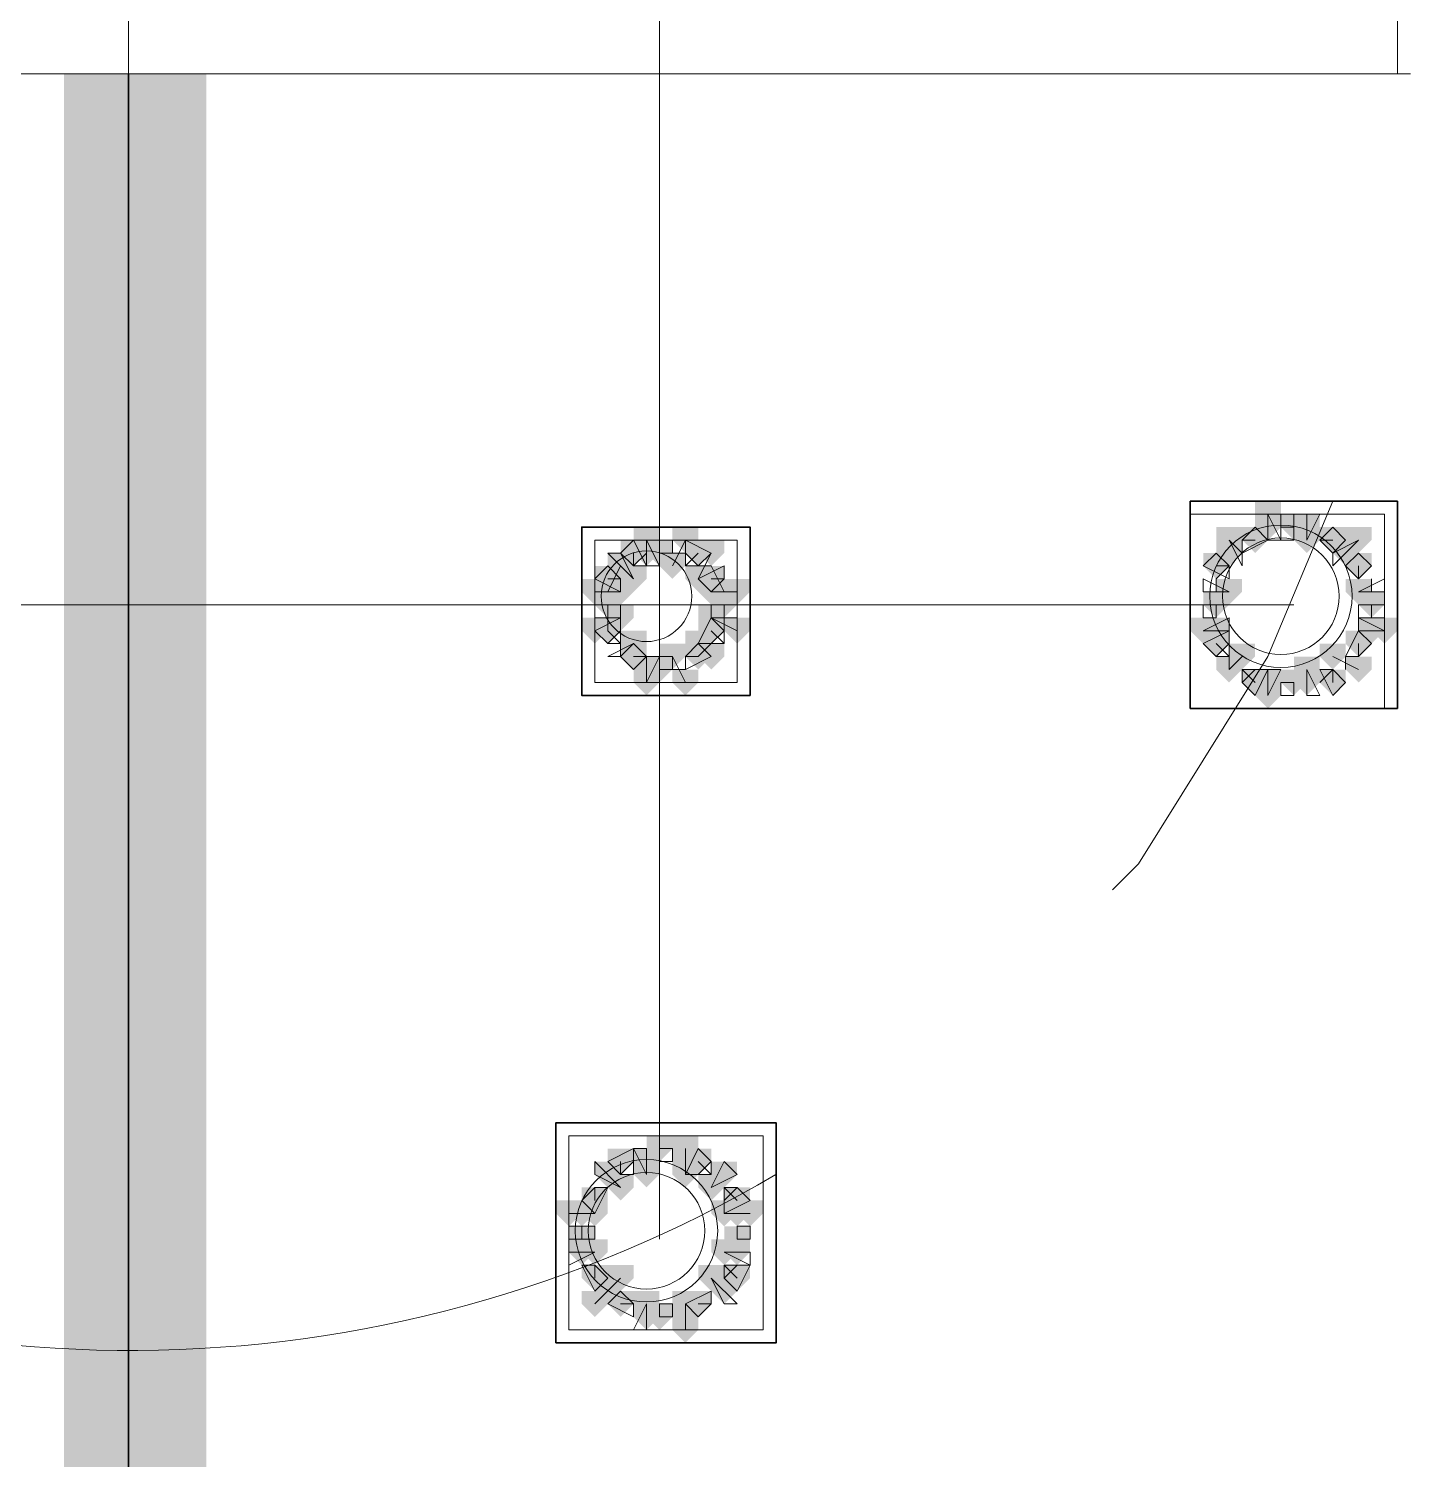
# Model space of a CAD drawing. Header units: millimetres. Extents: x 2315 to 4619, y 1334 to 1897.
# Drawn here: x 3863.53 to 3870.05, y 1548.17 to 1554.92 of the extents above; entities that cross this region are included whole.
import ezdxf

# ---------------------------------------------------------------- set-up
doc = ezdxf.new("R2010")
doc.units = ezdxf.units.MM
for name, color, linetype, true_color in [('PDF_10', 7, 'Continuous', 0x00b85c), ('PDF_AXIS', 7, 'Continuous', 0x00b85c), ('PDF_柱构件', 7, 'Continuous', 0x00b85c), ('PDF_转运站初步方案', 7, 'Continuous', 0x00b85c)]:
    doc.layers.add(name, color=color, linetype=linetype, true_color=true_color)
doc.layers.add('PDF_中心线层', color=1, linetype='Continuous')
doc.layers.add('PDF_粗实线层', color=7, linetype='Continuous')

msp = doc.modelspace()

# ---------------------------------------------------------------- hatches: boundary and pattern name
at = {"layer": 'PDF_10', "transparency": 33554559}
for points in [[(3869.4987, 1552.6298), (3869.4376, 1552.6298), (3869.4376, 1552.5687), (3869.4987, 1552.5076), (3869.5598, 1552.5687), (3869.5598, 1552.6298)], [(3869.4987, 1552.6298), (3869.4376, 1552.6298), (3869.4376, 1552.5687), (3869.4987, 1552.5076), (3869.5598, 1552.5687), (3869.5598, 1552.6298)], [(3869.3155, 1552.5687), (3869.2544, 1552.5687), (3869.2544, 1552.5076), (3869.3155, 1552.4466), (3869.3765, 1552.5076), (3869.3765, 1552.5687)], [(3869.3155, 1552.5687), (3869.2544, 1552.5687), (3869.2544, 1552.5076), (3869.3155, 1552.4466), (3869.3765, 1552.5076), (3869.3765, 1552.5687)], [(3869.6819, 1552.5687), (3869.6209, 1552.5687), (3869.6209, 1552.5076), (3869.6819, 1552.4466), (3869.743, 1552.5076), (3869.743, 1552.5687)], [(3869.6819, 1552.5687), (3869.6209, 1552.5687), (3869.6209, 1552.5076), (3869.6819, 1552.4466), (3869.743, 1552.5076), (3869.743, 1552.5687)], [(3869.6819, 1552.5687), (3869.6209, 1552.5687), (3869.6209, 1552.5076), (3869.6819, 1552.4466), (3869.743, 1552.5076), (3869.743, 1552.5687)], [(3866.3836, 1552.5076), (3866.3225, 1552.5076), (3866.3225, 1552.4466), (3866.3836, 1552.3855), (3866.4446, 1552.4466), (3866.4446, 1552.5076)], [(3866.3836, 1552.5076), (3866.3225, 1552.5076), (3866.3225, 1552.4466), (3866.3836, 1552.3855), (3866.4446, 1552.4466), (3866.4446, 1552.5076)], [(3866.5057, 1552.5076), (3866.4446, 1552.5076), (3866.4446, 1552.4466), (3866.5057, 1552.3855), (3866.5668, 1552.4466), (3866.5668, 1552.5076)], [(3866.5057, 1552.5076), (3866.4446, 1552.5076), (3866.4446, 1552.4466), (3866.5057, 1552.3855), (3866.5668, 1552.4466), (3866.5668, 1552.5076)], [(3866.689, 1552.5076), (3866.6279, 1552.5076), (3866.6279, 1552.4466), (3866.689, 1552.3855), (3866.75, 1552.4466), (3866.75, 1552.5076)], [(3866.689, 1552.5076), (3866.6279, 1552.5076), (3866.6279, 1552.4466), (3866.689, 1552.3855), (3866.75, 1552.4466), (3866.75, 1552.5076)], [(3869.1322, 1552.4466), (3869.0711, 1552.4466), (3869.0711, 1552.3855), (3869.1322, 1552.3244), (3869.1933, 1552.3855), (3869.1933, 1552.4466)], [(3869.1322, 1552.4466), (3869.0711, 1552.4466), (3869.0711, 1552.3855), (3869.1322, 1552.3244), (3869.1933, 1552.3855), (3869.1933, 1552.4466)], [(3869.8041, 1552.4466), (3869.743, 1552.4466), (3869.743, 1552.3855), (3869.8041, 1552.3244), (3869.8652, 1552.3855), (3869.8652, 1552.4466)], [(3869.8041, 1552.4466), (3869.743, 1552.4466), (3869.743, 1552.3855), (3869.8041, 1552.3244), (3869.8652, 1552.3855), (3869.8652, 1552.4466)], [(3869.8041, 1552.4466), (3869.743, 1552.4466), (3869.743, 1552.3855), (3869.8041, 1552.3244), (3869.8652, 1552.3855), (3869.8652, 1552.4466)], [(3866.2614, 1552.3855), (3866.2003, 1552.3855), (3866.2003, 1552.3244), (3866.2614, 1552.2633), (3866.3225, 1552.3244), (3866.3225, 1552.3855)], [(3866.2614, 1552.3855), (3866.2003, 1552.3855), (3866.2003, 1552.3244), (3866.2614, 1552.2633), (3866.3225, 1552.3244), (3866.3225, 1552.3855)], [(3866.75, 1552.3855), (3866.689, 1552.3855), (3866.689, 1552.3244), (3866.75, 1552.2633), (3866.8111, 1552.3244), (3866.8111, 1552.3855)], [(3866.75, 1552.3855), (3866.689, 1552.3855), (3866.689, 1552.3244), (3866.75, 1552.2633), (3866.8111, 1552.3244), (3866.8111, 1552.3855)], [(3866.2614, 1552.2633), (3866.2003, 1552.2633), (3866.2003, 1552.2022), (3866.2614, 1552.1412), (3866.3225, 1552.2022), (3866.3225, 1552.2633)], [(3866.2614, 1552.2633), (3866.2003, 1552.2633), (3866.2003, 1552.2022), (3866.2614, 1552.1412), (3866.3225, 1552.2022), (3866.3225, 1552.2633)], [(3866.8111, 1552.2633), (3866.75, 1552.2633), (3866.75, 1552.2022), (3866.8111, 1552.1412), (3866.8722, 1552.2022), (3866.8722, 1552.2633)], [(3866.8111, 1552.2633), (3866.75, 1552.2633), (3866.75, 1552.2022), (3866.8111, 1552.1412), (3866.8722, 1552.2022), (3866.8722, 1552.2633)], [(3869.1322, 1552.2633), (3869.0711, 1552.2633), (3869.0711, 1552.2022), (3869.1322, 1552.1412), (3869.1933, 1552.2022), (3869.1933, 1552.2633)], [(3869.1322, 1552.2633), (3869.0711, 1552.2633), (3869.0711, 1552.2022), (3869.1322, 1552.1412), (3869.1933, 1552.2022), (3869.1933, 1552.2633)], [(3869.8652, 1552.2633), (3869.8041, 1552.2633), (3869.8041, 1552.2022), (3869.8652, 1552.1412), (3869.9263, 1552.2022), (3869.9263, 1552.2633)], [(3869.8652, 1552.2633), (3869.8041, 1552.2633), (3869.8041, 1552.2022), (3869.8652, 1552.1412), (3869.9263, 1552.2022), (3869.9263, 1552.2633)], [(3866.2614, 1552.1412), (3866.2003, 1552.1412), (3866.2003, 1552.0801), (3866.2614, 1552.019), (3866.3225, 1552.0801), (3866.3225, 1552.1412)], [(3866.2614, 1552.1412), (3866.2003, 1552.1412), (3866.2003, 1552.0801), (3866.2614, 1552.019), (3866.3225, 1552.0801), (3866.3225, 1552.1412)], [(3866.75, 1552.1412), (3866.689, 1552.1412), (3866.689, 1552.0801), (3866.75, 1552.019), (3866.8111, 1552.0801), (3866.8111, 1552.1412)], [(3866.75, 1552.1412), (3866.689, 1552.1412), (3866.689, 1552.0801), (3866.75, 1552.019), (3866.8111, 1552.0801), (3866.8111, 1552.1412)], [(3869.1322, 1552.0801), (3869.0711, 1552.0801), (3869.0711, 1552.019), (3869.1322, 1551.9579), (3869.1933, 1552.019), (3869.1933, 1552.0801)], [(3869.1322, 1552.0801), (3869.0711, 1552.0801), (3869.0711, 1552.019), (3869.1322, 1551.9579), (3869.1933, 1552.019), (3869.1933, 1552.0801)], [(3869.8041, 1552.0801), (3869.743, 1552.0801), (3869.743, 1552.019), (3869.8041, 1551.9579), (3869.8652, 1552.019), (3869.8652, 1552.0801)], [(3869.8041, 1552.0801), (3869.743, 1552.0801), (3869.743, 1552.019), (3869.8041, 1551.9579), (3869.8652, 1552.019), (3869.8652, 1552.0801)], [(3866.3836, 1552.019), (3866.3225, 1552.019), (3866.3225, 1551.9579), (3866.3836, 1551.8968), (3866.4446, 1551.9579), (3866.4446, 1552.019)], [(3866.3836, 1552.019), (3866.3225, 1552.019), (3866.3225, 1551.9579), (3866.3836, 1551.8968), (3866.4446, 1551.9579), (3866.4446, 1552.019)], [(3866.3836, 1552.019), (3866.3225, 1552.019), (3866.3225, 1551.9579), (3866.3836, 1551.8968), (3866.4446, 1551.9579), (3866.4446, 1552.019)], [(3866.689, 1552.019), (3866.6279, 1552.019), (3866.6279, 1551.9579), (3866.689, 1551.8968), (3866.75, 1551.9579), (3866.75, 1552.019)], [(3866.689, 1552.019), (3866.6279, 1552.019), (3866.6279, 1551.9579), (3866.689, 1551.8968), (3866.75, 1551.9579), (3866.75, 1552.019)], [(3866.5057, 1551.9579), (3866.4446, 1551.9579), (3866.4446, 1551.8968), (3866.5057, 1551.8357), (3866.5668, 1551.8968), (3866.5668, 1551.9579)], [(3866.5057, 1551.9579), (3866.4446, 1551.9579), (3866.4446, 1551.8968), (3866.5057, 1551.8357), (3866.5668, 1551.8968), (3866.5668, 1551.9579)], [(3869.3155, 1551.8968), (3869.2544, 1551.8968), (3869.2544, 1551.8357), (3869.3155, 1551.7747), (3869.3765, 1551.8357), (3869.3765, 1551.8968)], [(3869.3155, 1551.8968), (3869.2544, 1551.8968), (3869.2544, 1551.8357), (3869.3155, 1551.7747), (3869.3765, 1551.8357), (3869.3765, 1551.8968)], [(3869.4987, 1551.8968), (3869.4376, 1551.8968), (3869.4376, 1551.8357), (3869.4987, 1551.7747), (3869.5598, 1551.8357), (3869.5598, 1551.8968)], [(3869.4987, 1551.8968), (3869.4376, 1551.8968), (3869.4376, 1551.8357), (3869.4987, 1551.7747), (3869.5598, 1551.8357), (3869.5598, 1551.8968)], [(3869.6819, 1551.8968), (3869.6209, 1551.8968), (3869.6209, 1551.8357), (3869.6819, 1551.7747), (3869.743, 1551.8357), (3869.743, 1551.8968)], [(3869.6819, 1551.8968), (3869.6209, 1551.8968), (3869.6209, 1551.8357), (3869.6819, 1551.7747), (3869.743, 1551.8357), (3869.743, 1551.8968)], [(3866.5057, 1549.6979), (3866.4446, 1549.6979), (3866.4446, 1549.6368), (3866.5057, 1549.5757), (3866.5668, 1549.6368), (3866.5668, 1549.6979)], [(3866.5057, 1549.6979), (3866.4446, 1549.6979), (3866.4446, 1549.6368), (3866.5057, 1549.5757), (3866.5668, 1549.6368), (3866.5668, 1549.6979)], [(3866.3225, 1549.6368), (3866.2614, 1549.6368), (3866.2614, 1549.5757), (3866.3225, 1549.5147), (3866.3836, 1549.5757), (3866.3836, 1549.6368)], [(3866.3225, 1549.6368), (3866.2614, 1549.6368), (3866.2614, 1549.5757), (3866.3225, 1549.5147), (3866.3836, 1549.5757), (3866.3836, 1549.6368)], [(3866.689, 1549.6368), (3866.6279, 1549.6368), (3866.6279, 1549.5757), (3866.689, 1549.5147), (3866.75, 1549.5757), (3866.75, 1549.6368)], [(3866.689, 1549.6368), (3866.6279, 1549.6368), (3866.6279, 1549.5757), (3866.689, 1549.5147), (3866.75, 1549.5757), (3866.75, 1549.6368)], [(3866.2003, 1549.4536), (3866.1392, 1549.4536), (3866.1392, 1549.3925), (3866.2003, 1549.3314), (3866.2614, 1549.3925), (3866.2614, 1549.4536)], [(3866.2003, 1549.4536), (3866.1392, 1549.4536), (3866.1392, 1549.3925), (3866.2003, 1549.3314), (3866.2614, 1549.3925), (3866.2614, 1549.4536)], [(3866.8722, 1549.4536), (3866.8111, 1549.4536), (3866.8111, 1549.3925), (3866.8722, 1549.3314), (3866.9333, 1549.3925), (3866.9333, 1549.4536)], [(3866.8722, 1549.4536), (3866.8111, 1549.4536), (3866.8111, 1549.3925), (3866.8722, 1549.3314), (3866.9333, 1549.3925), (3866.9333, 1549.4536)], [(3866.1392, 1549.2703), (3866.0782, 1549.2703), (3866.0782, 1549.2093), (3866.1392, 1549.1482), (3866.2003, 1549.2093), (3866.2003, 1549.2703)], [(3866.1392, 1549.2703), (3866.0782, 1549.2703), (3866.0782, 1549.2093), (3866.1392, 1549.1482), (3866.2003, 1549.2093), (3866.2003, 1549.2703)], [(3866.8722, 1549.2703), (3866.8111, 1549.2703), (3866.8111, 1549.2093), (3866.8722, 1549.1482), (3866.9333, 1549.2093), (3866.9333, 1549.2703)], [(3866.8722, 1549.2703), (3866.8111, 1549.2703), (3866.8111, 1549.2093), (3866.8722, 1549.1482), (3866.9333, 1549.2093), (3866.9333, 1549.2703)], [(3866.2003, 1549.0871), (3866.1392, 1549.0871), (3866.1392, 1549.026), (3866.2003, 1548.9649), (3866.2614, 1549.026), (3866.2614, 1549.0871)], [(3866.2003, 1549.0871), (3866.1392, 1549.0871), (3866.1392, 1549.026), (3866.2003, 1548.9649), (3866.2614, 1549.026), (3866.2614, 1549.0871)], [(3866.8722, 1549.0871), (3866.8111, 1549.0871), (3866.8111, 1549.026), (3866.8722, 1548.9649), (3866.9333, 1549.026), (3866.9333, 1549.0871)], [(3866.8722, 1549.0871), (3866.8111, 1549.0871), (3866.8111, 1549.026), (3866.8722, 1548.9649), (3866.9333, 1549.026), (3866.9333, 1549.0871)], [(3866.3225, 1548.9649), (3866.2614, 1548.9649), (3866.2614, 1548.9039), (3866.3225, 1548.8428), (3866.3836, 1548.9039), (3866.3836, 1548.9649)], [(3866.3225, 1548.9649), (3866.2614, 1548.9649), (3866.2614, 1548.9039), (3866.3225, 1548.8428), (3866.3836, 1548.9039), (3866.3836, 1548.9649)], [(3866.3225, 1548.9649), (3866.2614, 1548.9649), (3866.2614, 1548.9039), (3866.3225, 1548.8428), (3866.3836, 1548.9039), (3866.3836, 1548.9649)], [(3866.689, 1548.9649), (3866.6279, 1548.9649), (3866.6279, 1548.9039), (3866.689, 1548.8428), (3866.75, 1548.9039), (3866.75, 1548.9649)], [(3866.689, 1548.9649), (3866.6279, 1548.9649), (3866.6279, 1548.9039), (3866.689, 1548.8428), (3866.75, 1548.9039), (3866.75, 1548.9649)], [(3866.5057, 1548.9039), (3866.4446, 1548.9039), (3866.4446, 1548.8428), (3866.5057, 1548.7817), (3866.5668, 1548.8428), (3866.5668, 1548.9039)], [(3866.5057, 1548.9039), (3866.4446, 1548.9039), (3866.4446, 1548.8428), (3866.5057, 1548.7817), (3866.5668, 1548.8428), (3866.5668, 1548.9039)]]:
    msp.add_hatch(color=6, dxfattribs=at).paths.add_polyline_path(points)
at = {"layer": 'PDF_柱构件', "transparency": 33554559}
for points in [[(3869.3765, 1552.6909), (3869.3155, 1552.6909), (3869.3155, 1552.6298), (3869.3765, 1552.5687), (3869.4376, 1552.6298), (3869.4376, 1552.6909)], [(3869.3765, 1552.6298), (3869.3155, 1552.6298), (3869.3155, 1552.5687), (3869.3765, 1552.5076), (3869.4376, 1552.5687), (3869.4376, 1552.6298)], [(3869.5598, 1552.6298), (3869.4987, 1552.6298), (3869.4987, 1552.5687), (3869.5598, 1552.5076), (3869.6209, 1552.5687), (3869.6209, 1552.6298)], [(3866.4446, 1552.5687), (3866.3836, 1552.5687), (3866.3836, 1552.5076), (3866.4446, 1552.4466), (3866.5057, 1552.5076), (3866.5057, 1552.5687)], [(3866.6279, 1552.5687), (3866.5668, 1552.5687), (3866.5668, 1552.5076), (3866.6279, 1552.4466), (3866.689, 1552.5076), (3866.689, 1552.5687)], [(3869.1933, 1552.5687), (3869.1322, 1552.5687), (3869.1322, 1552.5076), (3869.1933, 1552.4466), (3869.2544, 1552.5076), (3869.2544, 1552.5687)], [(3869.5598, 1552.5687), (3869.4987, 1552.5687), (3869.4987, 1552.5076), (3869.5598, 1552.4466), (3869.6209, 1552.5076), (3869.6209, 1552.5687)], [(3869.8041, 1552.5687), (3869.743, 1552.5687), (3869.743, 1552.5076), (3869.8041, 1552.4466), (3869.8652, 1552.5076), (3869.8652, 1552.5687)], [(3866.3225, 1552.4466), (3866.2614, 1552.4466), (3866.2614, 1552.3855), (3866.3225, 1552.3244), (3866.3836, 1552.3855), (3866.3836, 1552.4466)], [(3866.4446, 1552.5076), (3866.3836, 1552.5076), (3866.3836, 1552.4466), (3866.4446, 1552.3855), (3866.5057, 1552.4466), (3866.5057, 1552.5076)], [(3866.5668, 1552.4466), (3866.5057, 1552.4466), (3866.5057, 1552.3855), (3866.5668, 1552.3244), (3866.6279, 1552.3855), (3866.6279, 1552.4466)], [(3866.75, 1552.5076), (3866.689, 1552.5076), (3866.689, 1552.4466), (3866.75, 1552.3855), (3866.8111, 1552.4466), (3866.8111, 1552.5076)], [(3869.1933, 1552.5076), (3869.1322, 1552.5076), (3869.1322, 1552.4466), (3869.1933, 1552.3855), (3869.2544, 1552.4466), (3869.2544, 1552.5076)], [(3869.743, 1552.5076), (3869.6819, 1552.5076), (3869.6819, 1552.4466), (3869.743, 1552.3855), (3869.8041, 1552.4466), (3869.8041, 1552.5076)], [(3866.3836, 1552.3855), (3866.3225, 1552.3855), (3866.3225, 1552.3244), (3866.3836, 1552.2633), (3866.4446, 1552.3244), (3866.4446, 1552.3855)], [(3866.689, 1552.3855), (3866.6279, 1552.3855), (3866.6279, 1552.3244), (3866.689, 1552.2633), (3866.75, 1552.3244), (3866.75, 1552.3855)], [(3866.2003, 1552.3244), (3866.1392, 1552.3244), (3866.1392, 1552.2633), (3866.2003, 1552.2022), (3866.2614, 1552.2633), (3866.2614, 1552.3244)], [(3866.2614, 1552.3244), (3866.2003, 1552.3244), (3866.2003, 1552.2633), (3866.2614, 1552.2022), (3866.3225, 1552.2633), (3866.3225, 1552.3244)], [(3866.3225, 1552.3244), (3866.2614, 1552.3244), (3866.2614, 1552.2633), (3866.3225, 1552.2022), (3866.3836, 1552.2633), (3866.3836, 1552.3244)], [(3866.75, 1552.3244), (3866.689, 1552.3244), (3866.689, 1552.2633), (3866.75, 1552.2022), (3866.8111, 1552.2633), (3866.8111, 1552.3244)], [(3866.8111, 1552.3244), (3866.75, 1552.3244), (3866.75, 1552.2633), (3866.8111, 1552.2022), (3866.8722, 1552.2633), (3866.8722, 1552.3244)], [(3866.8722, 1552.3244), (3866.8111, 1552.3244), (3866.8111, 1552.2633), (3866.8722, 1552.2022), (3866.9333, 1552.2633), (3866.9333, 1552.3244)], [(3869.1933, 1552.3244), (3869.1322, 1552.3244), (3869.1322, 1552.2633), (3869.1933, 1552.2022), (3869.2544, 1552.2633), (3869.2544, 1552.3244)], [(3869.8041, 1552.3244), (3869.743, 1552.3244), (3869.743, 1552.2633), (3869.8041, 1552.2022), (3869.8652, 1552.2633), (3869.8652, 1552.3244)], [(3866.3225, 1552.2022), (3866.2614, 1552.2022), (3866.2614, 1552.1412), (3866.3225, 1552.0801), (3866.3836, 1552.1412), (3866.3836, 1552.2022)], [(3866.75, 1552.2022), (3866.689, 1552.2022), (3866.689, 1552.1412), (3866.75, 1552.0801), (3866.8111, 1552.1412), (3866.8111, 1552.2022)], [(3866.2003, 1552.1412), (3866.1392, 1552.1412), (3866.1392, 1552.0801), (3866.2003, 1552.019), (3866.2614, 1552.0801), (3866.2614, 1552.1412)], [(3866.8722, 1552.1412), (3866.8111, 1552.1412), (3866.8111, 1552.0801), (3866.8722, 1552.019), (3866.9333, 1552.0801), (3866.9333, 1552.1412)], [(3869.0711, 1552.1412), (3869.01, 1552.1412), (3869.01, 1552.0801), (3869.0711, 1552.019), (3869.1322, 1552.0801), (3869.1322, 1552.1412)], [(3869.1322, 1552.1412), (3869.0711, 1552.1412), (3869.0711, 1552.0801), (3869.1322, 1552.019), (3869.1933, 1552.0801), (3869.1933, 1552.1412)], [(3869.8652, 1552.1412), (3869.8041, 1552.1412), (3869.8041, 1552.0801), (3869.8652, 1552.019), (3869.9263, 1552.0801), (3869.9263, 1552.1412)], [(3869.9263, 1552.1412), (3869.8652, 1552.1412), (3869.8652, 1552.0801), (3869.9263, 1552.019), (3869.9873, 1552.0801), (3869.9873, 1552.1412)], [(3866.3836, 1552.0801), (3866.3225, 1552.0801), (3866.3225, 1552.019), (3866.3836, 1551.9579), (3866.4446, 1552.019), (3866.4446, 1552.0801)], [(3866.689, 1552.0801), (3866.6279, 1552.0801), (3866.6279, 1552.019), (3866.689, 1551.9579), (3866.75, 1552.019), (3866.75, 1552.0801)], [(3866.5668, 1552.019), (3866.5057, 1552.019), (3866.5057, 1551.9579), (3866.5668, 1551.8968), (3866.6279, 1551.9579), (3866.6279, 1552.019)], [(3866.75, 1552.019), (3866.689, 1552.019), (3866.689, 1551.9579), (3866.75, 1551.8968), (3866.8111, 1551.9579), (3866.8111, 1552.019)], [(3869.2544, 1552.019), (3869.1933, 1552.019), (3869.1933, 1551.9579), (3869.2544, 1551.8968), (3869.3155, 1551.9579), (3869.3155, 1552.019)], [(3869.6819, 1552.019), (3869.6209, 1552.019), (3869.6209, 1551.9579), (3869.6819, 1551.8968), (3869.743, 1551.9579), (3869.743, 1552.019)], [(3866.4446, 1551.9579), (3866.3836, 1551.9579), (3866.3836, 1551.8968), (3866.4446, 1551.8357), (3866.5057, 1551.8968), (3866.5057, 1551.9579)], [(3869.1933, 1551.9579), (3869.1322, 1551.9579), (3869.1322, 1551.8968), (3869.1933, 1551.8357), (3869.2544, 1551.8968), (3869.2544, 1551.9579)], [(3869.5598, 1551.9579), (3869.4987, 1551.9579), (3869.4987, 1551.8968), (3869.5598, 1551.8357), (3869.6209, 1551.8968), (3869.6209, 1551.9579)], [(3869.8041, 1551.9579), (3869.743, 1551.9579), (3869.743, 1551.8968), (3869.8041, 1551.8357), (3869.8652, 1551.8968), (3869.8652, 1551.9579)], [(3866.4446, 1551.8968), (3866.3836, 1551.8968), (3866.3836, 1551.8357), (3866.4446, 1551.7747), (3866.5057, 1551.8357), (3866.5057, 1551.8968)], [(3866.6279, 1551.8968), (3866.5668, 1551.8968), (3866.5668, 1551.8357), (3866.6279, 1551.7747), (3866.689, 1551.8357), (3866.689, 1551.8968)], [(3869.3765, 1551.8968), (3869.3155, 1551.8968), (3869.3155, 1551.8357), (3869.3765, 1551.7747), (3869.4376, 1551.8357), (3869.4376, 1551.8968)], [(3869.5598, 1551.8968), (3869.4987, 1551.8968), (3869.4987, 1551.8357), (3869.5598, 1551.7747), (3869.6209, 1551.8357), (3869.6209, 1551.8968)], [(3869.3765, 1551.8357), (3869.3155, 1551.8357), (3869.3155, 1551.7747), (3869.3765, 1551.7136), (3869.4376, 1551.7747), (3869.4376, 1551.8357)], [(3866.6279, 1549.6979), (3866.5668, 1549.6979), (3866.5668, 1549.6368), (3866.6279, 1549.5757), (3866.689, 1549.6368), (3866.689, 1549.6979)], [(3866.4446, 1549.6368), (3866.3836, 1549.6368), (3866.3836, 1549.5757), (3866.4446, 1549.5147), (3866.5057, 1549.5757), (3866.5057, 1549.6368)], [(3866.6279, 1549.6368), (3866.5668, 1549.6368), (3866.5668, 1549.5757), (3866.6279, 1549.5147), (3866.689, 1549.5757), (3866.689, 1549.6368)], [(3866.2614, 1549.5757), (3866.2003, 1549.5757), (3866.2003, 1549.5147), (3866.2614, 1549.4536), (3866.3225, 1549.5147), (3866.3225, 1549.5757)], [(3866.4446, 1549.5757), (3866.3836, 1549.5757), (3866.3836, 1549.5147), (3866.4446, 1549.4536), (3866.5057, 1549.5147), (3866.5057, 1549.5757)], [(3866.6279, 1549.5757), (3866.5668, 1549.5757), (3866.5668, 1549.5147), (3866.6279, 1549.4536), (3866.689, 1549.5147), (3866.689, 1549.5757)], [(3866.8111, 1549.5757), (3866.75, 1549.5757), (3866.75, 1549.5147), (3866.8111, 1549.4536), (3866.8722, 1549.5147), (3866.8722, 1549.5757)], [(3866.3225, 1549.5147), (3866.2614, 1549.5147), (3866.2614, 1549.4536), (3866.3225, 1549.3925), (3866.3836, 1549.4536), (3866.3836, 1549.5147)], [(3866.75, 1549.5147), (3866.689, 1549.5147), (3866.689, 1549.4536), (3866.75, 1549.3925), (3866.8111, 1549.4536), (3866.8111, 1549.5147)], [(3866.0782, 1549.3925), (3866.0171, 1549.3925), (3866.0171, 1549.3314), (3866.0782, 1549.2703), (3866.1392, 1549.3314), (3866.1392, 1549.3925)], [(3866.1392, 1549.3925), (3866.0782, 1549.3925), (3866.0782, 1549.3314), (3866.1392, 1549.2703), (3866.2003, 1549.3314), (3866.2003, 1549.3925)], [(3866.2003, 1549.3925), (3866.1392, 1549.3925), (3866.1392, 1549.3314), (3866.2003, 1549.2703), (3866.2614, 1549.3314), (3866.2614, 1549.3925)], [(3866.8111, 1549.3925), (3866.75, 1549.3925), (3866.75, 1549.3314), (3866.8111, 1549.2703), (3866.8722, 1549.3314), (3866.8722, 1549.3925)], [(3866.8722, 1549.3925), (3866.8111, 1549.3925), (3866.8111, 1549.3314), (3866.8722, 1549.2703), (3866.9333, 1549.3314), (3866.9333, 1549.3925)], [(3866.9333, 1549.3925), (3866.8722, 1549.3925), (3866.8722, 1549.3314), (3866.9333, 1549.2703), (3866.9944, 1549.3314), (3866.9944, 1549.3925)], [(3866.1392, 1549.2093), (3866.0782, 1549.2093), (3866.0782, 1549.1482), (3866.1392, 1549.0871), (3866.2003, 1549.1482), (3866.2003, 1549.2093)], [(3866.2003, 1549.2093), (3866.1392, 1549.2093), (3866.1392, 1549.1482), (3866.2003, 1549.0871), (3866.2614, 1549.1482), (3866.2614, 1549.2093)], [(3866.8111, 1549.2093), (3866.75, 1549.2093), (3866.75, 1549.1482), (3866.8111, 1549.0871), (3866.8722, 1549.1482), (3866.8722, 1549.2093)], [(3866.8722, 1549.2093), (3866.8111, 1549.2093), (3866.8111, 1549.1482), (3866.8722, 1549.0871), (3866.9333, 1549.1482), (3866.9333, 1549.2093)], [(3866.3225, 1549.0871), (3866.2614, 1549.0871), (3866.2614, 1549.026), (3866.3225, 1548.9649), (3866.3836, 1549.026), (3866.3836, 1549.0871)], [(3866.75, 1549.0871), (3866.689, 1549.0871), (3866.689, 1549.026), (3866.75, 1548.9649), (3866.8111, 1549.026), (3866.8111, 1549.0871)], [(3866.2614, 1549.026), (3866.2003, 1549.026), (3866.2003, 1548.9649), (3866.2614, 1548.9039), (3866.3225, 1548.9649), (3866.3225, 1549.026)], [(3866.8111, 1549.026), (3866.75, 1549.026), (3866.75, 1548.9649), (3866.8111, 1548.9039), (3866.8722, 1548.9649), (3866.8722, 1549.026)], [(3866.2003, 1548.9649), (3866.1392, 1548.9649), (3866.1392, 1548.9039), (3866.2003, 1548.8428), (3866.2614, 1548.9039), (3866.2614, 1548.9649)], [(3866.4446, 1548.9649), (3866.3836, 1548.9649), (3866.3836, 1548.9039), (3866.4446, 1548.8428), (3866.5057, 1548.9039), (3866.5057, 1548.9649)], [(3866.6279, 1548.9649), (3866.5668, 1548.9649), (3866.5668, 1548.9039), (3866.6279, 1548.8428), (3866.689, 1548.9039), (3866.689, 1548.9649)], [(3866.4446, 1548.9039), (3866.3836, 1548.9039), (3866.3836, 1548.8428), (3866.4446, 1548.7817), (3866.5057, 1548.8428), (3866.5057, 1548.9039)], [(3866.6279, 1548.9039), (3866.5668, 1548.9039), (3866.5668, 1548.8428), (3866.6279, 1548.7817), (3866.689, 1548.8428), (3866.689, 1548.9039)], [(3866.6279, 1548.8428), (3866.5668, 1548.8428), (3866.5668, 1548.7817), (3866.6279, 1548.7206), (3866.689, 1548.7817), (3866.689, 1548.8428)]]:
    msp.add_hatch(color=6, dxfattribs=at).paths.add_polyline_path(points)
at = {"layer": 'PDF_粗实线层', "transparency": 33554559}
msp.add_hatch(color=256, dxfattribs=at).paths.add_polyline_path([(3864.3679, 1554.7066), (3863.696, 1554.7066), (3863.696, 1541.6963), (3864.3679, 1541.6963)])
at = {"layer": 'PDF_转运站初步方案', "transparency": 33554559}
for points in [[(3869.4987, 1552.6298), (3869.4376, 1552.6298), (3869.4376, 1552.5687), (3869.4987, 1552.5076), (3869.5598, 1552.5687), (3869.5598, 1552.6298)], [(3869.4987, 1552.6298), (3869.4376, 1552.6298), (3869.4376, 1552.5687), (3869.4987, 1552.5076), (3869.5598, 1552.5687), (3869.5598, 1552.6298)], [(3869.3155, 1552.5687), (3869.2544, 1552.5687), (3869.2544, 1552.5076), (3869.3155, 1552.4466), (3869.3765, 1552.5076), (3869.3765, 1552.5687)], [(3869.3155, 1552.5687), (3869.2544, 1552.5687), (3869.2544, 1552.5076), (3869.3155, 1552.4466), (3869.3765, 1552.5076), (3869.3765, 1552.5687)], [(3869.6819, 1552.5687), (3869.6209, 1552.5687), (3869.6209, 1552.5076), (3869.6819, 1552.4466), (3869.743, 1552.5076), (3869.743, 1552.5687)], [(3869.6819, 1552.5687), (3869.6209, 1552.5687), (3869.6209, 1552.5076), (3869.6819, 1552.4466), (3869.743, 1552.5076), (3869.743, 1552.5687)], [(3866.3836, 1552.5076), (3866.3225, 1552.5076), (3866.3225, 1552.4466), (3866.3836, 1552.3855), (3866.4446, 1552.4466), (3866.4446, 1552.5076)], [(3866.3836, 1552.5076), (3866.3225, 1552.5076), (3866.3225, 1552.4466), (3866.3836, 1552.3855), (3866.4446, 1552.4466), (3866.4446, 1552.5076)], [(3866.5057, 1552.5076), (3866.4446, 1552.5076), (3866.4446, 1552.4466), (3866.5057, 1552.3855), (3866.5668, 1552.4466), (3866.5668, 1552.5076)], [(3866.5057, 1552.5076), (3866.4446, 1552.5076), (3866.4446, 1552.4466), (3866.5057, 1552.3855), (3866.5668, 1552.4466), (3866.5668, 1552.5076)], [(3866.689, 1552.5076), (3866.6279, 1552.5076), (3866.6279, 1552.4466), (3866.689, 1552.3855), (3866.75, 1552.4466), (3866.75, 1552.5076)], [(3866.689, 1552.5076), (3866.6279, 1552.5076), (3866.6279, 1552.4466), (3866.689, 1552.3855), (3866.75, 1552.4466), (3866.75, 1552.5076)], [(3869.1322, 1552.4466), (3869.0711, 1552.4466), (3869.0711, 1552.3855), (3869.1322, 1552.3244), (3869.1933, 1552.3855), (3869.1933, 1552.4466)], [(3869.1322, 1552.4466), (3869.0711, 1552.4466), (3869.0711, 1552.3855), (3869.1322, 1552.3244), (3869.1933, 1552.3855), (3869.1933, 1552.4466)], [(3869.8041, 1552.4466), (3869.743, 1552.4466), (3869.743, 1552.3855), (3869.8041, 1552.3244), (3869.8652, 1552.3855), (3869.8652, 1552.4466)], [(3869.8041, 1552.4466), (3869.743, 1552.4466), (3869.743, 1552.3855), (3869.8041, 1552.3244), (3869.8652, 1552.3855), (3869.8652, 1552.4466)], [(3866.2614, 1552.3855), (3866.2003, 1552.3855), (3866.2003, 1552.3244), (3866.2614, 1552.2633), (3866.3225, 1552.3244), (3866.3225, 1552.3855)], [(3866.2614, 1552.3855), (3866.2003, 1552.3855), (3866.2003, 1552.3244), (3866.2614, 1552.2633), (3866.3225, 1552.3244), (3866.3225, 1552.3855)], [(3866.75, 1552.3855), (3866.689, 1552.3855), (3866.689, 1552.3244), (3866.75, 1552.2633), (3866.8111, 1552.3244), (3866.8111, 1552.3855)], [(3866.75, 1552.3855), (3866.689, 1552.3855), (3866.689, 1552.3244), (3866.75, 1552.2633), (3866.8111, 1552.3244), (3866.8111, 1552.3855)], [(3866.2614, 1552.2633), (3866.2003, 1552.2633), (3866.2003, 1552.2022), (3866.2614, 1552.1412), (3866.3225, 1552.2022), (3866.3225, 1552.2633)], [(3866.2614, 1552.2633), (3866.2003, 1552.2633), (3866.2003, 1552.2022), (3866.2614, 1552.1412), (3866.3225, 1552.2022), (3866.3225, 1552.2633)], [(3866.8111, 1552.2633), (3866.75, 1552.2633), (3866.75, 1552.2022), (3866.8111, 1552.1412), (3866.8722, 1552.2022), (3866.8722, 1552.2633)], [(3866.8111, 1552.2633), (3866.75, 1552.2633), (3866.75, 1552.2022), (3866.8111, 1552.1412), (3866.8722, 1552.2022), (3866.8722, 1552.2633)], [(3869.1322, 1552.2633), (3869.0711, 1552.2633), (3869.0711, 1552.2022), (3869.1322, 1552.1412), (3869.1933, 1552.2022), (3869.1933, 1552.2633)], [(3869.1322, 1552.2633), (3869.0711, 1552.2633), (3869.0711, 1552.2022), (3869.1322, 1552.1412), (3869.1933, 1552.2022), (3869.1933, 1552.2633)], [(3869.8652, 1552.2633), (3869.8041, 1552.2633), (3869.8041, 1552.2022), (3869.8652, 1552.1412), (3869.9263, 1552.2022), (3869.9263, 1552.2633)], [(3869.8652, 1552.2633), (3869.8041, 1552.2633), (3869.8041, 1552.2022), (3869.8652, 1552.1412), (3869.9263, 1552.2022), (3869.9263, 1552.2633)], [(3866.2614, 1552.1412), (3866.2003, 1552.1412), (3866.2003, 1552.0801), (3866.2614, 1552.019), (3866.3225, 1552.0801), (3866.3225, 1552.1412)], [(3866.2614, 1552.1412), (3866.2003, 1552.1412), (3866.2003, 1552.0801), (3866.2614, 1552.019), (3866.3225, 1552.0801), (3866.3225, 1552.1412)], [(3866.75, 1552.1412), (3866.689, 1552.1412), (3866.689, 1552.0801), (3866.75, 1552.019), (3866.8111, 1552.0801), (3866.8111, 1552.1412)], [(3866.75, 1552.1412), (3866.689, 1552.1412), (3866.689, 1552.0801), (3866.75, 1552.019), (3866.8111, 1552.0801), (3866.8111, 1552.1412)], [(3869.1322, 1552.0801), (3869.0711, 1552.0801), (3869.0711, 1552.019), (3869.1322, 1551.9579), (3869.1933, 1552.019), (3869.1933, 1552.0801)], [(3869.1322, 1552.0801), (3869.0711, 1552.0801), (3869.0711, 1552.019), (3869.1322, 1551.9579), (3869.1933, 1552.019), (3869.1933, 1552.0801)], [(3869.8041, 1552.0801), (3869.743, 1552.0801), (3869.743, 1552.019), (3869.8041, 1551.9579), (3869.8652, 1552.019), (3869.8652, 1552.0801)], [(3869.8041, 1552.0801), (3869.743, 1552.0801), (3869.743, 1552.019), (3869.8041, 1551.9579), (3869.8652, 1552.019), (3869.8652, 1552.0801)], [(3866.3836, 1552.019), (3866.3225, 1552.019), (3866.3225, 1551.9579), (3866.3836, 1551.8968), (3866.4446, 1551.9579), (3866.4446, 1552.019)], [(3866.3836, 1552.019), (3866.3225, 1552.019), (3866.3225, 1551.9579), (3866.3836, 1551.8968), (3866.4446, 1551.9579), (3866.4446, 1552.019)], [(3866.689, 1552.019), (3866.6279, 1552.019), (3866.6279, 1551.9579), (3866.689, 1551.8968), (3866.75, 1551.9579), (3866.75, 1552.019)], [(3866.689, 1552.019), (3866.6279, 1552.019), (3866.6279, 1551.9579), (3866.689, 1551.8968), (3866.75, 1551.9579), (3866.75, 1552.019)], [(3866.5057, 1551.9579), (3866.4446, 1551.9579), (3866.4446, 1551.8968), (3866.5057, 1551.8357), (3866.5668, 1551.8968), (3866.5668, 1551.9579)], [(3866.5057, 1551.9579), (3866.4446, 1551.9579), (3866.4446, 1551.8968), (3866.5057, 1551.8357), (3866.5668, 1551.8968), (3866.5668, 1551.9579)], [(3869.3155, 1551.8968), (3869.2544, 1551.8968), (3869.2544, 1551.8357), (3869.3155, 1551.7747), (3869.3765, 1551.8357), (3869.3765, 1551.8968)], [(3869.3155, 1551.8968), (3869.2544, 1551.8968), (3869.2544, 1551.8357), (3869.3155, 1551.7747), (3869.3765, 1551.8357), (3869.3765, 1551.8968)], [(3869.4987, 1551.8968), (3869.4376, 1551.8968), (3869.4376, 1551.8357), (3869.4987, 1551.7747), (3869.5598, 1551.8357), (3869.5598, 1551.8968)], [(3869.4987, 1551.8968), (3869.4376, 1551.8968), (3869.4376, 1551.8357), (3869.4987, 1551.7747), (3869.5598, 1551.8357), (3869.5598, 1551.8968)], [(3869.6819, 1551.8968), (3869.6209, 1551.8968), (3869.6209, 1551.8357), (3869.6819, 1551.7747), (3869.743, 1551.8357), (3869.743, 1551.8968)], [(3869.6819, 1551.8968), (3869.6209, 1551.8968), (3869.6209, 1551.8357), (3869.6819, 1551.7747), (3869.743, 1551.8357), (3869.743, 1551.8968)], [(3866.5057, 1549.6979), (3866.4446, 1549.6979), (3866.4446, 1549.6368), (3866.5057, 1549.5757), (3866.5668, 1549.6368), (3866.5668, 1549.6979)], [(3866.5057, 1549.6979), (3866.4446, 1549.6979), (3866.4446, 1549.6368), (3866.5057, 1549.5757), (3866.5668, 1549.6368), (3866.5668, 1549.6979)], [(3866.3225, 1549.6368), (3866.2614, 1549.6368), (3866.2614, 1549.5757), (3866.3225, 1549.5147), (3866.3836, 1549.5757), (3866.3836, 1549.6368)], [(3866.3225, 1549.6368), (3866.2614, 1549.6368), (3866.2614, 1549.5757), (3866.3225, 1549.5147), (3866.3836, 1549.5757), (3866.3836, 1549.6368)], [(3866.689, 1549.6368), (3866.6279, 1549.6368), (3866.6279, 1549.5757), (3866.689, 1549.5147), (3866.75, 1549.5757), (3866.75, 1549.6368)], [(3866.689, 1549.6368), (3866.6279, 1549.6368), (3866.6279, 1549.5757), (3866.689, 1549.5147), (3866.75, 1549.5757), (3866.75, 1549.6368)], [(3866.2003, 1549.4536), (3866.1392, 1549.4536), (3866.1392, 1549.3925), (3866.2003, 1549.3314), (3866.2614, 1549.3925), (3866.2614, 1549.4536)], [(3866.2003, 1549.4536), (3866.1392, 1549.4536), (3866.1392, 1549.3925), (3866.2003, 1549.3314), (3866.2614, 1549.3925), (3866.2614, 1549.4536)], [(3866.8722, 1549.4536), (3866.8111, 1549.4536), (3866.8111, 1549.3925), (3866.8722, 1549.3314), (3866.9333, 1549.3925), (3866.9333, 1549.4536)], [(3866.8722, 1549.4536), (3866.8111, 1549.4536), (3866.8111, 1549.3925), (3866.8722, 1549.3314), (3866.9333, 1549.3925), (3866.9333, 1549.4536)], [(3866.1392, 1549.2703), (3866.0782, 1549.2703), (3866.0782, 1549.2093), (3866.1392, 1549.1482), (3866.2003, 1549.2093), (3866.2003, 1549.2703)], [(3866.1392, 1549.2703), (3866.0782, 1549.2703), (3866.0782, 1549.2093), (3866.1392, 1549.1482), (3866.2003, 1549.2093), (3866.2003, 1549.2703)], [(3866.8722, 1549.2703), (3866.8111, 1549.2703), (3866.8111, 1549.2093), (3866.8722, 1549.1482), (3866.9333, 1549.2093), (3866.9333, 1549.2703)], [(3866.8722, 1549.2703), (3866.8111, 1549.2703), (3866.8111, 1549.2093), (3866.8722, 1549.1482), (3866.9333, 1549.2093), (3866.9333, 1549.2703)], [(3866.2003, 1549.0871), (3866.1392, 1549.0871), (3866.1392, 1549.026), (3866.2003, 1548.9649), (3866.2614, 1549.026), (3866.2614, 1549.0871)], [(3866.2003, 1549.0871), (3866.1392, 1549.0871), (3866.1392, 1549.026), (3866.2003, 1548.9649), (3866.2614, 1549.026), (3866.2614, 1549.0871)], [(3866.8722, 1549.0871), (3866.8111, 1549.0871), (3866.8111, 1549.026), (3866.8722, 1548.9649), (3866.9333, 1549.026), (3866.9333, 1549.0871)], [(3866.8722, 1549.0871), (3866.8111, 1549.0871), (3866.8111, 1549.026), (3866.8722, 1548.9649), (3866.9333, 1549.026), (3866.9333, 1549.0871)], [(3866.3225, 1548.9649), (3866.2614, 1548.9649), (3866.2614, 1548.9039), (3866.3225, 1548.8428), (3866.3836, 1548.9039), (3866.3836, 1548.9649)], [(3866.3225, 1548.9649), (3866.2614, 1548.9649), (3866.2614, 1548.9039), (3866.3225, 1548.8428), (3866.3836, 1548.9039), (3866.3836, 1548.9649)], [(3866.689, 1548.9649), (3866.6279, 1548.9649), (3866.6279, 1548.9039), (3866.689, 1548.8428), (3866.75, 1548.9039), (3866.75, 1548.9649)], [(3866.689, 1548.9649), (3866.6279, 1548.9649), (3866.6279, 1548.9039), (3866.689, 1548.8428), (3866.75, 1548.9039), (3866.75, 1548.9649)], [(3866.5057, 1548.9039), (3866.4446, 1548.9039), (3866.4446, 1548.8428), (3866.5057, 1548.7817), (3866.5668, 1548.8428), (3866.5668, 1548.9039)], [(3866.5057, 1548.9039), (3866.4446, 1548.9039), (3866.4446, 1548.8428), (3866.5057, 1548.7817), (3866.5668, 1548.8428), (3866.5668, 1548.9039)]]:
    msp.add_hatch(color=6, dxfattribs=at).paths.add_polyline_path(points)

# ---------------------------------------------------------------- linework, layer by layer
at = {"layer": 'PDF_10', "color": 6, "lineweight": 18}
for points in [[(3869.4376, 1552.5687), (3869.4987, 1552.5687), (3869.4987, 1552.5076)], [(3866.3836, 1552.4466), (3866.3836, 1552.3855), (3866.4446, 1552.4466)], [(3866.5057, 1552.5076), (3866.5057, 1552.4466), (3866.5668, 1552.4466)], [(3866.6279, 1552.4466), (3866.689, 1552.3855)], [(3866.6279, 1552.3855), (3866.689, 1552.4466)], [(3869.2544, 1552.5076), (3869.3155, 1552.5076), (3869.2544, 1552.5076)], [(3869.6209, 1552.5076), (3869.6819, 1552.5076)], [(3866.2614, 1552.2633), (3866.3225, 1552.3855)], [(3866.75, 1552.3855), (3866.8111, 1552.2633)], [(3869.1322, 1552.3244), (3869.1933, 1552.3855), (3869.1322, 1552.3855)], [(3869.8041, 1552.3855), (3869.8041, 1552.3244)], [(3866.3225, 1552.3244), (3866.2614, 1552.3244)], [(3866.75, 1552.3244), (3866.8111, 1552.3244)], [(3866.2614, 1552.1412), (3866.2614, 1552.2022), (3866.2003, 1552.2022)], [(3866.75, 1552.2022), (3866.8111, 1552.2022), (3866.8111, 1552.1412)], [(3869.1322, 1552.1412), (3869.1322, 1552.2022), (3869.0711, 1552.2022)], [(3869.8041, 1552.2022), (3869.8652, 1552.2022), (3869.8652, 1552.1412)], [(3866.3225, 1552.019), (3866.2614, 1552.0801)], [(3866.3225, 1552.0801), (3866.2614, 1552.019)], [(3866.8111, 1552.0801), (3866.75, 1552.019)], [(3866.75, 1552.0801), (3866.8111, 1552.019)], [(3869.1933, 1551.9579), (3869.1322, 1552.019)], [(3869.1933, 1552.019), (3869.1322, 1551.9579)], [(3869.8041, 1551.9579), (3869.8041, 1552.019), (3869.8041, 1551.9579)], [(3866.4446, 1551.9579), (3866.3836, 1551.9579)], [(3866.5668, 1551.8968), (3866.5057, 1551.8968), (3866.5057, 1551.9579)], [(3866.689, 1551.9579), (3866.6279, 1551.9579), (3866.689, 1551.9579)], [(3869.3155, 1551.8357), (3869.2544, 1551.8968)], [(3869.3155, 1551.8968), (3869.2544, 1551.8357)], [(3869.6819, 1551.8357), (3869.6819, 1551.8968), (3869.6209, 1551.8357)], [(3869.4987, 1551.7747), (3869.4987, 1551.8357), (3869.4376, 1551.8357)], [(3866.5668, 1549.6368), (3866.5057, 1549.6368), (3866.5057, 1549.5757)], [(3866.3836, 1549.5757), (3866.3225, 1549.5147), (3866.3225, 1549.5757)], [(3866.75, 1549.5147), (3866.689, 1549.5757)], [(3866.689, 1549.5147), (3866.75, 1549.5757)], [(3866.2003, 1549.4536), (3866.2003, 1549.3925), (3866.2003, 1549.4536)], [(3866.8722, 1549.3925), (3866.8111, 1549.4536)], [(3866.8111, 1549.3925), (3866.8722, 1549.4536)], [(3866.1392, 1549.2703), (3866.1392, 1549.2093), (3866.2003, 1549.2093)], [(3866.9333, 1549.2093), (3866.8722, 1549.2093), (3866.8722, 1549.2703)], [(3866.2003, 1549.026), (3866.2003, 1549.0871), (3866.2003, 1549.026)], [(3866.8111, 1549.026), (3866.8722, 1549.0871)], [(3866.8111, 1549.0871), (3866.8722, 1549.026)], [(3866.3225, 1548.9039), (3866.3836, 1548.9039)], [(3866.5057, 1548.9039), (3866.5057, 1548.8428), (3866.5668, 1548.8428)], [(3866.75, 1548.9039), (3866.689, 1548.9039), (3866.75, 1548.9039)]]:
    msp.add_lwpolyline(points, dxfattribs=at)
at = {"layer": 'PDF_AXIS', "color": 6, "lineweight": 18}
for points in [[(3869.9263, 1551.7136), (3869.9263, 1552.6298), (3869.01, 1552.6298), (3869.01, 1551.7136)], [(3866.8722, 1551.8357), (3866.8722, 1552.5076), (3866.2003, 1552.5076), (3866.2003, 1551.8357)], [(3866.0782, 1548.7817), (3866.0782, 1549.6979), (3866.9944, 1549.6979), (3866.9944, 1548.7817)]]:
    msp.add_lwpolyline(points, close=True, dxfattribs=at)
at = {"layer": 'PDF_中心线层', "color": 6, "lineweight": 18}
for points in [[(3869.9873, 1554.7066), (3869.9873, 1555.2563), (3869.8041, 1556.3557), (3869.3765, 1557.4552), (3868.7657, 1558.3714), (3867.9717, 1559.2266), (3867.0555, 1559.8985), (3866.0171, 1560.3871), (3864.8565, 1560.6314), (3863.7571, 1560.6925), (3862.5965, 1560.5093), (3861.5582, 1560.1428), (3861.0084, 1559.8374)], [(3866.5057, 1549.2093), (3866.5057, 1560.1428)], [(3858.0154, 1554.7066), (3870.0484, 1554.7066), (3858.0154, 1554.7066)], [(3868.6436, 1550.8584), (3868.7657, 1550.9806), (3869.3765, 1551.9579), (3869.6819, 1552.6909)], [(3869.4987, 1552.2022), (3858.5652, 1552.2022)]]:
    msp.add_lwpolyline(points, dxfattribs=at)
msp.add_lwpolyline([(3864.0014, 1560.6925), (3864.0014, 1548.6595)], close=True, dxfattribs=at)
msp.add_arc((3864.0113, 1554.6804), 5.9959, 179.7499, 300.5105, dxfattribs=at)
at = {"layer": 'PDF_柱构件', "color": 6, "lineweight": 18}
for points in [[(3869.3765, 1552.6298), (3869.3765, 1552.5076), (3869.4376, 1552.5076)], [(3869.4376, 1552.5076), (3869.4987, 1552.5076), (3869.4987, 1552.6298), (3869.4376, 1552.6298)], [(3869.5598, 1552.6298), (3869.5598, 1552.5076), (3869.6209, 1552.6298)], [(3869.2544, 1552.4466), (3869.3765, 1552.5076), (3869.3155, 1552.5687), (3869.2544, 1552.5076)], [(3869.6209, 1552.5076), (3869.6819, 1552.4466), (3869.743, 1552.5076), (3869.6819, 1552.5687)], [(3866.2614, 1552.4466), (3866.3836, 1552.3244), (3866.3225, 1552.4466)], [(3866.3836, 1552.3855), (3866.4446, 1552.3855), (3866.3836, 1552.5076), (3866.3225, 1552.4466)], [(3866.4446, 1552.5076), (3866.4446, 1552.3855), (3866.5057, 1552.3855)], [(3866.5057, 1552.4466), (3866.5668, 1552.4466), (3866.5668, 1552.5076), (3866.5057, 1552.5076)], [(3866.6279, 1552.5076), (3866.5668, 1552.3855)], [(3866.6279, 1552.3855), (3866.689, 1552.3855), (3866.75, 1552.4466), (3866.6279, 1552.5076)], [(3866.75, 1552.4466), (3866.689, 1552.3244)], [(3869.1933, 1552.3244), (3869.1933, 1552.3855), (3869.1322, 1552.4466), (3869.0711, 1552.3855)], [(3869.1933, 1552.5076), (3869.2544, 1552.3855), (3869.2544, 1552.4466)], [(3869.8041, 1552.5076), (3869.6819, 1552.4466), (3869.6819, 1552.3855)], [(3869.743, 1552.3855), (3869.8041, 1552.3244), (3869.8652, 1552.3855), (3869.8041, 1552.4466)], [(3866.3225, 1552.2633), (3866.3225, 1552.3244), (3866.2614, 1552.3855), (3866.2003, 1552.3244)], [(3866.689, 1552.3244), (3866.75, 1552.2633), (3866.8111, 1552.3244), (3866.8111, 1552.3855)], [(3869.0711, 1552.2633), (3869.1933, 1552.2633), (3869.0711, 1552.3244)], [(3869.9263, 1552.3244), (3869.8041, 1552.2633), (3869.9263, 1552.2633)], [(3866.2003, 1552.2633), (3866.3225, 1552.2633)], [(3866.8722, 1552.2633), (3866.75, 1552.2633)], [(3866.3225, 1552.1412), (3866.3225, 1552.2022), (3866.2003, 1552.2022), (3866.2003, 1552.1412)], [(3866.75, 1552.2022), (3866.75, 1552.1412), (3866.8722, 1552.1412), (3866.8722, 1552.2022)], [(3869.1322, 1552.1412), (3869.1322, 1552.2022), (3869.0711, 1552.2022), (3869.0711, 1552.1412)], [(3869.8041, 1552.2022), (3869.8041, 1552.1412), (3869.9263, 1552.1412), (3869.9263, 1552.2022)], [(3866.2003, 1552.0801), (3866.3225, 1552.1412)], [(3866.3225, 1552.019), (3866.3225, 1552.1412), (3866.2003, 1552.0801), (3866.2614, 1552.019)], [(3866.75, 1552.1412), (3866.689, 1552.019), (3866.8111, 1552.019), (3866.8111, 1552.0801)], [(3866.8722, 1552.0801), (3866.75, 1552.1412)], [(3869.0711, 1552.0801), (3869.1933, 1552.0801), (3869.1933, 1552.1412)], [(3869.9263, 1552.0801), (3869.8041, 1552.1412), (3869.8041, 1552.0801)], [(3869.1933, 1551.9579), (3869.1933, 1552.0801), (3869.0711, 1552.019), (3869.1322, 1551.9579)], [(3869.8041, 1552.0801), (3869.743, 1551.9579), (3869.8041, 1551.9579), (3869.8652, 1552.019)], [(3866.4446, 1551.9579), (3866.3836, 1552.019), (3866.3225, 1551.9579), (3866.3836, 1551.8968)], [(3866.689, 1552.019), (3866.6279, 1551.9579), (3866.6279, 1551.8968), (3866.75, 1551.9579)], [(3866.75, 1551.9579), (3866.689, 1552.019)], [(3866.4446, 1551.8357), (3866.5057, 1551.9579), (3866.4446, 1551.9579)], [(3866.5668, 1551.9579), (3866.5057, 1551.9579), (3866.5057, 1551.8968), (3866.5668, 1551.8968)], [(3866.6279, 1551.8357), (3866.5668, 1551.9579)], [(3869.1933, 1551.8968), (3869.2544, 1551.9579)], [(3869.8041, 1551.8968), (3869.6819, 1551.9579)], [(3869.3765, 1551.8968), (3869.2544, 1551.8968), (3869.2544, 1551.8357), (3869.3155, 1551.7747)], [(3869.3765, 1551.7747), (3869.4376, 1551.8968), (3869.3765, 1551.8968)], [(3869.6209, 1551.7747), (3869.5598, 1551.8968), (3869.5598, 1551.7747)], [(3869.6819, 1551.8968), (3869.6209, 1551.8968), (3869.6819, 1551.7747), (3869.743, 1551.8357)], [(3869.4987, 1551.8357), (3869.4376, 1551.8357), (3869.4376, 1551.7747), (3869.4987, 1551.7747)], [(3866.3836, 1549.5147), (3866.3225, 1549.5147), (3866.2614, 1549.5757), (3866.3836, 1549.6368)], [(3866.4446, 1549.6368), (3866.4446, 1549.5147), (3866.3836, 1549.6368)], [(3866.5668, 1549.5757), (3866.5057, 1549.5757), (3866.5057, 1549.6368), (3866.5668, 1549.6368)], [(3866.6279, 1549.6368), (3866.6279, 1549.5147)], [(3866.75, 1549.5147), (3866.6279, 1549.5147), (3866.689, 1549.6368), (3866.75, 1549.5757)], [(3866.2003, 1549.5757), (3866.3225, 1549.4536), (3866.2003, 1549.5147)], [(3866.8722, 1549.5147), (3866.75, 1549.4536), (3866.8111, 1549.5757)], [(3866.2614, 1549.4536), (3866.2003, 1549.3314), (3866.1392, 1549.3925), (3866.2003, 1549.4536)], [(3866.8111, 1549.3314), (3866.8111, 1549.4536), (3866.8722, 1549.4536), (3866.9333, 1549.3925)], [(3866.0782, 1549.3314), (3866.2003, 1549.3314)], [(3866.9333, 1549.3314), (3866.8111, 1549.3314)], [(3866.2003, 1549.2703), (3866.2003, 1549.2093), (3866.0782, 1549.2093), (3866.0782, 1549.2703)], [(3866.8722, 1549.2093), (3866.8722, 1549.2703), (3866.9333, 1549.2703), (3866.9333, 1549.2093)], [(3866.0782, 1549.1482), (3866.2003, 1549.1482), (3866.0782, 1549.0871)], [(3866.9333, 1549.0871), (3866.8111, 1549.1482), (3866.9333, 1549.1482)], [(3866.2003, 1549.0871), (3866.2614, 1549.026), (3866.2003, 1548.9649), (3866.1392, 1549.0871)], [(3866.8111, 1549.026), (3866.8111, 1549.0871), (3866.9333, 1549.0871), (3866.8722, 1548.9649)], [(3866.2003, 1548.9039), (3866.3225, 1549.026)], [(3866.8111, 1548.9039), (3866.75, 1549.026), (3866.8722, 1548.9039)], [(3866.3225, 1548.9649), (3866.3836, 1548.9039), (3866.3836, 1548.8428), (3866.2614, 1548.9039)], [(3866.6279, 1548.9039), (3866.75, 1548.9649), (3866.75, 1548.9039), (3866.689, 1548.8428)], [(3866.3836, 1548.7817), (3866.4446, 1548.9039), (3866.4446, 1548.7817)], [(3866.5057, 1548.9039), (3866.5668, 1548.9039), (3866.5668, 1548.8428), (3866.5057, 1548.8428)], [(3866.6279, 1548.7817), (3866.6279, 1548.9039)]]:
    msp.add_lwpolyline(points, close=True, dxfattribs=at)
for points in [[(3866.5668, 1552.4466), (3866.6279, 1552.4466)], [(3866.689, 1552.3855), (3866.75, 1552.3855)], [(3869.1322, 1552.2633), (3869.1322, 1552.3244)], [(3869.8652, 1552.3244), (3869.8652, 1552.2633)], [(3866.2614, 1552.0801), (3866.2614, 1552.1412)], [(3866.8111, 1552.1412), (3866.8111, 1552.0801)], [(3866.3225, 1551.9579), (3866.3836, 1552.019), (3866.2614, 1551.9579), (3866.3225, 1551.9579), (3866.3225, 1552.019)], [(3866.75, 1552.019), (3866.689, 1551.9579)], [(3869.1933, 1551.8968), (3869.1933, 1551.9579)], [(3869.743, 1551.9579), (3869.743, 1551.8968)], [(3866.6279, 1551.8968), (3866.5668, 1551.8968)]]:
    msp.add_lwpolyline(points, dxfattribs=at)
at = {"layer": 'PDF_粗实线层', "lineweight": 35}
msp.add_lwpolyline([(3864.0014, 1541.6963), (3864.0014, 1554.7066)], dxfattribs=at)
at = {"layer": 'PDF_粗实线层', "color": 6, "lineweight": 35}
for points in [[(3869.9873, 1551.7136), (3869.9873, 1552.6909), (3869.01, 1552.6909), (3869.01, 1551.7136)], [(3866.9333, 1551.7747), (3866.1392, 1551.7747), (3866.1392, 1552.5687), (3866.9333, 1552.5687)], [(3866.0171, 1548.7206), (3866.0171, 1549.759), (3867.0555, 1549.759), (3867.0555, 1548.7206)]]:
    msp.add_lwpolyline(points, close=True, dxfattribs=at)
at = {"layer": 'PDF_转运站初步方案', "color": 6, "lineweight": 18}
for centre, radius in [((3869.4375, 1552.2426), 0.3359), ((3869.4375, 1552.2426), 0.2749), ((3866.4444, 1552.2426), 0.2138), ((3866.4444, 1552.2426), 0.2138), ((3866.4444, 1549.2495), 0.3359), ((3866.4444, 1549.2495), 0.2749)]:
    msp.add_circle(centre, radius, dxfattribs=at)

doc.saveas('drawing.dxf')
